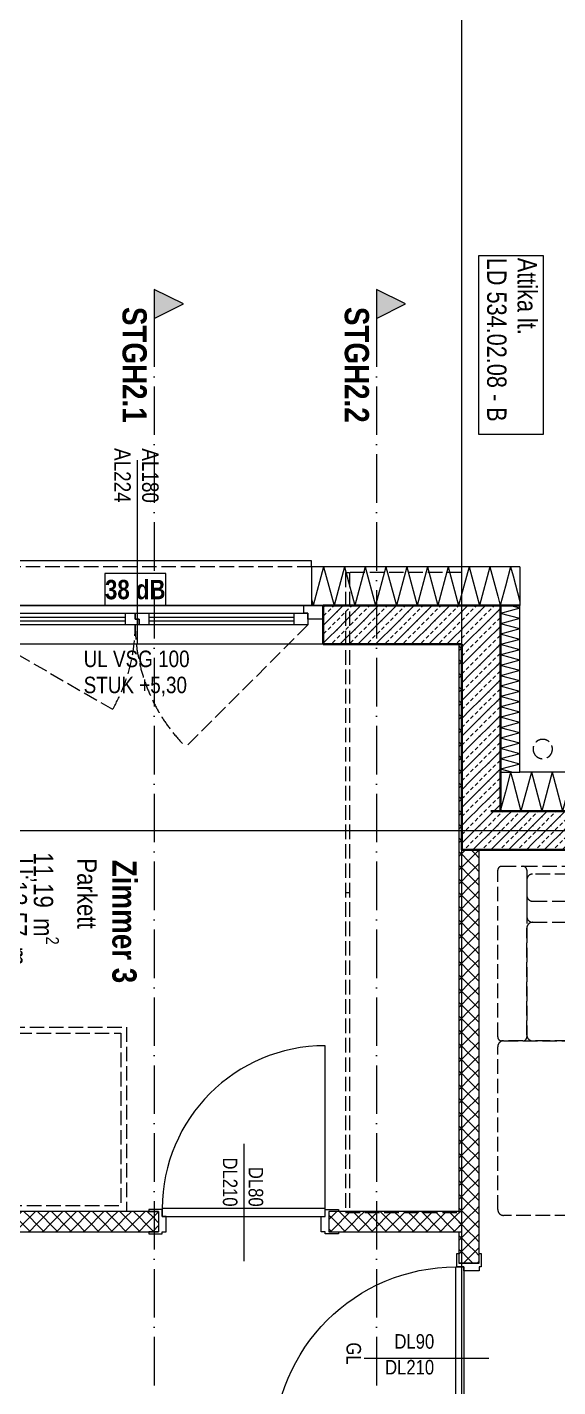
# Model space of a CAD drawing. Header units: metres. Extents: x -16782 to 57285, y -22997 to 18599.
# Drawn here: x 19291 to 22029, y 7470 to 14481 of the extents above; entities that cross this region are included whole.
import ezdxf
from ezdxf.enums import TextEntityAlignment as Align

# ---------------------------------------------------------------- set-up
doc = ezdxf.new("R2010")
doc.units = ezdxf.units.M
doc.header["$MEASUREMENT"] = 0
doc.linetypes.add('Schnittlinie', pattern=[0.35, 0.25, -0.05, 0, -0.05])
doc.linetypes.add('Strichlinie eng', pattern=[0.1, 0.075, -0.025])
for name, color, linetype in [('110 Wand Aussen', 7, 'Continuous'), ('11__100 Achsraster', 7, 'Continuous'), ('130 Wand Innen', 7, 'Continuous'), ('220 Bodenaufbau', 7, 'Continuous'), ('510 Moeblierung', 7, 'Continuous'), ('710 Kanal RW', 7, 'Continuous'), ('810 Raumstempel', 7, 'Continuous'), ('851 Marker Schnitt PP', 7, 'Continuous'), ('936 Beschriftung PP Schallschutz', 7, 'Continuous'), ('937 Beschriftung Detail', 7, 'Continuous'), ('Neubau_130 Wand Innen', 7, 'Continuous')]:
    doc.layers.add(name, color=color, linetype=linetype)
doc.styles.add('ERSTELLTER_STIL_1', font='ARIALN.TTF')
doc.styles.add('ERSTELLTER_STIL_3', font='ARIALNB.TTF')
doc.styles.add('ERSTELLTER_STIL_4', font='arialbd.ttf')
doc.styles.add('ERSTELLTER_STIL_9', font='arial.ttf', dxfattribs={"width": 0.8})
doc.linetypes.add('Grenze Bezirk', pattern='A,0,[2,22HAUS116_408 STG1 _ 1.Stock_IndexB_2026-08-161.Shx,S=0.001587,R=0,X=0,Y=0],-0.25,0', length=0.25)
pattern_1 = [(45, (0, 0), (-0.04596194, 0.04596194), [0.0195, -0.013]), (45, (-0.02298, 0.02298), (-0.04596194, 0.04596194), [0.065, 0])]
pattern_2 = [(225, (0, 0), (-0.03535534, 0.03535534), [0.05, 0]), (315, (0, 0), (0.03535534, 0.03535534), [0.05, 0])]
pattern_3 = [(315, (0, 0), (0.03535534, 0.035355335), [0.05, 0]), (45, (0, 0), (-0.035355335, 0.03535534), [0.05, 0])]

# ---------------------------------------------------------------- blocks, each defined once
blk = doc.blocks.new('Garderobe 01 27[3]_1', base_point=(16.9402, 23.4417))
at = {"layer": '510 Moeblierung', "color": 253, "linetype": 'Strichlinie eng', "lineweight": 9, "true_color": 0x9f9f9f}
for p, q in [((16.9402, 23.4417), (16.9602, 23.4417)), ((16.9602, 23.4417), (16.9602, 20.1417)), ((16.9402, 21.7917), (16.9602, 21.7917))]:
    blk.add_line(p, q, dxfattribs=at)
at = {"layer": '510 Moeblierung', "color": 253, "linetype": 'Strichlinie eng', "lineweight": 9, "true_color": 0x9f9f9f, "flags": 128}
blk.add_lwpolyline([(16.9402, 23.4417), (16.9402, 20.1417), (17.54, 20.1417), (17.54, 23.4417)], close=True, dxfattribs=at)
blk = doc.blocks.new('Doppelbett 06 27[35]_1', base_point=(13.7106, 20.6217))
at = {"layer": '510 Moeblierung', "color": 253, "linetype": 'Strichlinie eng', "lineweight": 9, "true_color": 0x9f9f9f}
for p, q in [((13.7106, 21.0967), (13.7106, 21.5967)), ((13.7106, 21.5967), (14.0106, 21.5967)), ((14.0106, 21.5967), (14.0106, 21.0967)), ((14.0106, 21.0967), (13.7106, 21.0967)), ((13.7106, 20.1467), (13.7106, 21.0967)), ((13.7106, 21.0967), (15.8106, 21.0967)), ((15.8106, 21.0967), (15.8106, 20.1467)), ((14.1506, 20.3567), (14.3306, 20.3567)), ((14.3306, 20.1767), (14.3306, 20.3567)), ((15.8106, 20.1467), (13.7106, 20.1467))]:
    blk.add_line(p, q, dxfattribs=at)
at = {"layer": '510 Moeblierung', "color": 253, "linetype": 'Strichlinie eng', "lineweight": 9, "true_color": 0x9f9f9f, "flags": 128}
for points in [[(14.1506, 20.3567), (14.1906, 20.3167), (14.1906, 20.2067), (13.7706, 20.2067), (13.7706, 21.0367), (14.1506, 21.0367)], [(15.7806, 21.0667), (15.7806, 20.1767), (14.3306, 20.1767), (14.1506, 20.3567), (14.1506, 21.0667)]]:
    blk.add_lwpolyline(points, close=True, dxfattribs=at)
blk = doc.blocks.new('Wohnlandschaft 01 27[71]_1', base_point=(17.7257, 21.0268))
at = {"layer": '510 Moeblierung', "color": 253, "linetype": 'Strichlinie eng', "lineweight": 9, "true_color": 0x9f9f9f}
for p, q in [((17.7257, 21.0468), (17.7257, 21.9068)), ((17.7457, 21.9268), (17.8557, 21.9268)), ((17.8557, 21.9268), (18.6257, 21.9269)), ((17.8757, 21.9068), (17.8757, 21.0468)), ((18.5957, 21.8869), (17.9057, 21.8868)), ((18.6257, 21.9269), (18.6257, 21.8569)), ((17.8757, 21.8568), (17.8757, 21.6682)), ((18.6257, 21.6682), (18.6257, 21.8569)), ((17.9057, 21.7468), (18.5957, 21.7469)), ((18.6257, 21.6682), (18.6257, 21.6082)), ((17.8757, 21.0568), (17.8757, 21.6082)), ((17.9057, 21.6382), (18.5957, 21.6382)), ((17.9057, 21.6382), (18.5957, 21.6382)), ((18.6257, 21.6082), (18.6257, 21.0569)), ((17.8557, 21.0268), (17.7457, 21.0268)), ((18.5957, 21.0269), (17.9057, 21.0268))]:
    blk.add_line(p, q, dxfattribs=at)
for centre, radius, start, end in [((17.7457, 21.9068), 0.02, 90.00103, 180.00103), ((17.8557, 21.9068), 0.02, 0.00103, 90.00103), ((17.9057, 21.8568), 0.03, 90.00103, 180.00103), ((18.5957, 21.8569), 0.03, 0.00103, 90.00103), ((17.9057, 21.7768), 0.03, 180.00103, 270.00103), ((18.5957, 21.7769), 0.03, 270.00103, 0.00103), ((17.9057, 21.6682), 0.03, 180.00103, 270.00103), ((18.5957, 21.6682), 0.03, 270.00103, 0.00103), ((17.9057, 21.6082), 0.03, 90.00103, 180.00103), ((18.5957, 21.6082), 0.03, 0.00103, 90.00103), ((17.7457, 21.0468), 0.02, 180.00103, 270.00103), ((17.8557, 21.0468), 0.02, 270.00103, 0.00103), ((17.9057, 21.0568), 0.03, 180.00103, 270.00103), ((18.5957, 21.0569), 0.03, 270.00103, 0.00103)]:
    blk.add_arc(centre, radius, start, end, dxfattribs=at)
blk = doc.blocks.new('Wohnlandschaft 01 27[74]_1', base_point=(17.7257, 20.1268))
at = {"layer": '510 Moeblierung', "color": 253, "linetype": 'Strichlinie eng', "lineweight": 9, "true_color": 0x9f9f9f}
for p, q in [((17.7257, 20.1568), (17.7257, 20.9968)), ((17.7557, 21.0268), (18.5957, 21.0269)), ((18.6257, 20.9969), (18.6257, 20.1569)), ((18.5957, 20.1269), (17.7557, 20.1268))]:
    blk.add_line(p, q, dxfattribs=at)
for centre, start, end in [((17.7557, 20.9968), 90.00103, 180.00103), ((18.5957, 20.9969), 0.00103, 90.00103), ((17.7557, 20.1568), 180.00103, 270.00103), ((18.5957, 20.1569), 270.00103, 0.00103)]:
    blk.add_arc(centre, 0.03, start, end, dxfattribs=at)
blk = doc.blocks.new('Zimmer 3_022_48_1', base_point=(15.5652, 21.8026))
at = {"layer": '810 Raumstempel', "color": 7, "lineweight": 13, "char_height": 0.1, "attachment_point": 1, "rotation": 270, "style": 'ERSTELLTER_STIL_1'}
for s, insert in [('\\A1;{\\pql;\\pt0,0.05;\\fArial Narrow|b0|i0|c0|p0;\\W1.000000;11,19\\fArial Narrow|b0|i0|c0|p0;\\W1.000000;\\A1{\\H.66x;\\S^  ;}\\fArial Narrow|b0|i0|c0|p0;\\W1.000000; m\\fArial Narrow|b0|i0|c0|p0;\\W1.000000;\\A1{\\H.66x;\\S2^  ;}}', (15.4607, 21.9995)), ('\\A1;{\\pql;\\pt0,0.05;\\fArial Narrow|b0|i0|c0|p0;\\W1.000000;13,57\\fArial Narrow|b0|i0|c0|p0;\\W1.000000;\\A1{\\H.66x;\\S^  ;}\\fArial Narrow|b0|i0|c0|p0;\\W1.000000; m\\fArial Narrow|b0|i0|c0|p0;\\W1.000000;\\A1{\\H.66x;\\S^  ;}}', (15.296, 21.8516))]:
    blk.add_mtext(s, dxfattribs=dict(at, insert=insert))
at = {"layer": '810 Raumstempel', "color": 7, "lineweight": 13}
for tag, height, style, p in [('perimeterCode', 0.1, 'ERSTELLTER_STIL_1', (15.3268, 21.9682)), ('DUMMY_892', 0.1, 'ERSTELLTER_STIL_1', (15.4915, 21.9995)), ('stFloorCovering', 0.1, 'ERSTELLTER_STIL_1', (15.6562, 21.9682)), ('DUMMY_891', 0.1, 'ERSTELLTER_STIL_1', (15.6562, 21.9995)), ('ROOM_NAME', 0.125, 'ERSTELLTER_STIL_3', (15.8621, 21.9608)), ('DUMMY_890', 0.125, 'ERSTELLTER_STIL_3', (15.8621, 21.3561))]:
    blk.add_attdef(tag, text='', height=height, rotation=270, dxfattribs=dict(at, style=style)).set_placement(p, align=Align.TOP_LEFT)
blk = doc.blocks.new('Decke_10_1', base_point=(17.74, 23.2717))
at = {"layer": '220 Bodenaufbau', "color": 7, "linetype": 'Continuous', "lineweight": 13, "flags": 128}
blk.add_lwpolyline([(17.74, 23.2717), (8.89, 23.2717), (8.89, 15.851), (21.48, 15.851), (21.48, 15.8511), (23.62, 15.8511), (23.62, 15.851), (26.44, 15.851), (26.44, 22.2117), (17.74, 22.2117)], close=True, dxfattribs=at)
blk = doc.blocks.new('Wand_110_1', base_point=(17.525, 22.0117))
at = {"layer": '130 Wand Innen', "linetype": 'Continuous', "lineweight": 13, "true_color": 0xa7a7a7}
h = blk.add_hatch(dxfattribs=at)
h.set_pattern_fill('GIPSKARTONWAND_0001', color=253, style=0, pattern_type=2)
h.set_pattern_definition([(315, (0, 0), (0.03535534, 0.03535534), [0.05, 0]), (45, (0, 0), (-0.03535534, 0.03535534), [0.05, 0])])
h.paths.add_polyline_path([(17.54, 22.0117), (17.54, 23.0717), (17.525, 23.0717), (17.525, 22.0117)])
at = {"layer": '130 Wand Innen', "color": 7, "linetype": 'Continuous', "lineweight": 13, "flags": 128}
for points in [[(17.525, 23.0717), (17.54, 23.0717)], [(17.525, 23.0717), (17.525, 22.0117)], [(17.54, 22.0117), (17.54, 23.0717)]]:
    blk.add_lwpolyline(points, dxfattribs=at)
blk = doc.blocks.new('Standard-Rastermarker_2')
at = {"layer": '11__100 Achsraster', "color": 8, "linetype": 'Grenze Bezirk', "lineweight": 5}
blk.add_line((1, 0), (28.1313, 0), dxfattribs=at)
at = {"layer": '11__100 Achsraster', "color": 8, "lineweight": 5, "style": 'ERSTELLTER_STIL_4'}
blk.add_attdef('AC_MarkerText_1', text='', height=0.2, rotation=270, dxfattribs=at).set_placement((29.527, -0.0457), align=Align.TOP_CENTER)
blk = doc.blocks.new('Fallrohr Komplex 27_4')
at = {"layer": '710 Kanal RW', "color": 7, "linetype": 'Strichlinie eng', "lineweight": 13, "flags": 128}
blk.add_lwpolyline([(0.05, 0, 1), (-0.05, 0, 1)], format="xyb", close=True, dxfattribs=at)
blk = doc.blocks.new('*X1069')
at = {"layer": '110 Wand Aussen', "color": 7, "linetype": 'Continuous', "lineweight": 5}
for p, q in [((17.84, 23.2579), (17.74, 23.2311)), ((17.84, 23.2043), (17.74, 23.2311)), ((17.84, 23.2579), (17.7887, 23.2717)), ((17.84, 23.2043), (17.74, 23.1776)), ((17.84, 23.1508), (17.74, 23.1776)), ((17.84, 23.1508), (17.74, 23.124)), ((17.84, 23.0972), (17.74, 23.124)), ((17.84, 23.0972), (17.74, 23.0704)), ((17.84, 23.0436), (17.74, 23.0704)), ((17.84, 23.0436), (17.74, 23.0168)), ((17.84, 22.99), (17.74, 23.0168)), ((17.84, 22.99), (17.74, 22.9632)), ((17.84, 22.9364), (17.74, 22.9632)), ((17.84, 22.9364), (17.74, 22.9096)), ((17.84, 22.8828), (17.74, 22.9096)), ((17.84, 22.8828), (17.74, 22.856)), ((17.84, 22.8292), (17.74, 22.856)), ((17.84, 22.8292), (17.74, 22.8024)), ((17.84, 22.7756), (17.74, 22.8024)), ((17.84, 22.7756), (17.74, 22.7488)), ((17.84, 22.722), (17.74, 22.7488)), ((17.84, 22.722), (17.74, 22.6952)), ((17.84, 22.6684), (17.74, 22.6952)), ((17.84, 22.6684), (17.74, 22.6417)), ((17.84, 22.6149), (17.74, 22.6417)), ((17.84, 22.6149), (17.74, 22.5881)), ((17.84, 22.5613), (17.74, 22.5881)), ((17.84, 22.5613), (17.74, 22.5345)), ((17.84, 22.5077), (17.74, 22.5345)), ((17.84, 22.5077), (17.74, 22.4809)), ((17.84, 22.4541), (17.74, 22.4809)), ((17.84, 22.4541), (17.74, 22.4273)), ((17.7983, 22.4117), (17.74, 22.4273))]:
    blk.add_line(p, q, dxfattribs=at)
blk = doc.blocks.new('Wand_200_1', base_point=(17.54, 22.1117))
at = {"layer": '110 Wand Aussen', "linetype": 'Continuous', "lineweight": 0, "true_color": 0x000000}
h = blk.add_hatch(dxfattribs=at)
h.set_pattern_fill('BETON__BEWEHRT_SN46_0001', color=18, style=0, pattern_type=2)
h.set_pattern_definition(pattern_1)
h.paths.add_polyline_path([(17.54, 23.0717), (17.69, 23.2717), (17.54, 23.2717)])
h = blk.add_hatch(dxfattribs=at)
h.set_pattern_fill('BETON__BEWEHRT_SN46_0001', color=18, style=0, pattern_type=2)
h.set_pattern_definition(pattern_1)
h.paths.add_polyline_path([(17.54, 23.0717), (17.74, 23.0717), (17.74, 23.2717), (17.69, 23.2717)])
h = blk.add_hatch(dxfattribs=at)
h.set_pattern_fill('BETON__BEWEHRT_SN46_0001', color=18, style=0, pattern_type=2)
h.set_pattern_definition(pattern_1)
h.paths.add_polyline_path([(17.54, 23.0717), (17.54, 22.2117), (17.69, 22.2117), (17.74, 22.2784), (17.74, 23.0717)])
h = blk.add_hatch(dxfattribs=at)
h.set_pattern_fill('BETON__BEWEHRT_SN46_0001', color=18, style=0, pattern_type=2)
h.set_pattern_definition(pattern_1)
h.paths.add_polyline_path([(17.74, 22.2784), (17.69, 22.2117), (17.74, 22.2117)])
h = blk.add_hatch(dxfattribs=at)
h.set_pattern_fill('BETON__BEWEHRT_SN46_0001', color=18, style=0, pattern_type=2)
h.set_pattern_definition(pattern_1)
h.paths.add_polyline_path([(17.54, 22.0117), (17.69, 22.2117), (17.54, 22.2117)])
at = {"layer": '110 Wand Aussen', "color": 7, "linetype": 'Continuous', "lineweight": 30}
for p, q in [((17.69, 23.2717), (17.54, 23.2717)), ((17.69, 23.2717), (17.74, 23.2717)), ((17.74, 23.2717), (17.84, 23.2717)), ((17.74, 23.0717), (17.74, 23.2717)), ((17.74, 22.4117), (17.74, 23.0717)), ((17.74, 22.4117), (17.74, 22.2784)), ((17.74, 22.2117), (17.74, 22.2784))]:
    blk.add_line(p, q, dxfattribs=at)
at = {"layer": '110 Wand Aussen', "color": 7, "linetype": 'Continuous', "lineweight": 13}
blk.add_line((17.74, 22.4117), (17.84, 22.4117), dxfattribs=at)
at = {"layer": '110 Wand Aussen', "color": 7, "linetype": 'Continuous', "lineweight": 13, "flags": 128}
blk.add_lwpolyline([(17.84, 22.4117), (17.84, 23.2717)], dxfattribs=at)
at = {"layer": '110 Wand Aussen', "color": 7, "linetype": 'Continuous', "lineweight": 30, "flags": 128}
for points in [[(17.54, 23.0717), (17.54, 22.0117)], [(17.54, 22.0117), (17.74, 22.0117)]]:
    blk.add_lwpolyline(points, dxfattribs=at)
at = {"layer": '110 Wand Aussen', "color": 7, "lineweight": 30}
blk.add_blockref('*X1069', (0, 0), dxfattribs=at)
blk = doc.blocks.new('Zargentür 1-Fl 27_32')
at = {"layer": 'Neubau_130 Wand Innen', "color": 7, "linetype": 'Continuous', "lineweight": 13}
for p, q in [((0.42, 0.015), (0.42, 0.855)), ((-0.42, 0.01), (-0.49, 0.01)), ((-0.49, 0.01), (-0.49, 0)), ((-0.49, 0), (-0.44, 0)), ((-0.44, 0), (-0.44, -0.105)), ((-0.44, 0), (-0.44, -0.105)), ((-0.44, 0), (-0.44, -0.105)), ((-0.42, 0.015), (-0.42, -0.025)), ((0.42, 0.015), (-0.42, 0.015)), ((-0.42, -0.025), (-0.42, 0.01)), ((0.42, -0.025), (0.42, 0.015)), ((0.42, -0.025), (0.42, 0.01)), ((0.42, 0.01), (0.49, 0.01)), ((0.49, 0), (0.44, 0)), ((0.44, 0), (0.44, -0.105)), ((0.44, 0), (0.44, -0.105)), ((0.44, 0), (0.44, -0.105)), ((0.49, 0.01), (0.49, 0)), ((-0.4, -0.025), (-0.42, -0.025)), ((-0.42, -0.025), (0.42, -0.025)), ((-0.4, -0.105), (-0.4, -0.025)), ((0.4, -0.105), (0.4, -0.025)), ((0.4, -0.025), (0.42, -0.025)), ((-0.44, -0.105), (-0.49, -0.105)), ((-0.49, -0.105), (-0.49, -0.115)), ((-0.49, -0.115), (-0.42, -0.115)), ((-0.42, -0.115), (-0.42, -0.105)), ((-0.42, -0.105), (-0.4, -0.105)), ((0.42, -0.105), (0.4, -0.105)), ((0.42, -0.115), (0.42, -0.105)), ((0.49, -0.115), (0.42, -0.115)), ((0.44, -0.105), (0.49, -0.105)), ((0.49, -0.105), (0.49, -0.115))]:
    blk.add_line(p, q, dxfattribs=at)
blk.add_arc((0.42, 0.015), 0.84, 90, 180, dxfattribs=at)
blk = doc.blocks.new('T Marker 21_20')
at = {"layer": 'Neubau_130 Wand Innen', "color": 7, "linetype": 'Continuous', "lineweight": 13}
blk.add_line((0, -0.455), (0, 0.15), dxfattribs=at)
at = {"layer": 'Neubau_130 Wand Innen', "color": 7, "lineweight": 13, "style": 'ERSTELLTER_STIL_1'}
for tag, p in [('gs_width_select_pref_50_0', (-0.0029, -0.2896)), ('gs_width_select_pref_50_1', (0.13, -0.3378))]:
    blk.add_attdef(tag, text='', height=0.075, rotation=90, dxfattribs=at).set_placement(p, align=Align.BOTTOM_LEFT)
blk = doc.blocks.new('Wand_204_1', base_point=(17.54, 20.1467))
at = {"layer": 'Neubau_130 Wand Innen', "linetype": 'Continuous', "lineweight": 13, "true_color": 0xa7a7a7}
h = blk.add_hatch(dxfattribs=at)
h.set_pattern_fill('GIPSKARTONWAND_0001', color=253, style=0, pattern_type=2)
h.set_pattern_definition(pattern_2)
h.paths.add_polyline_path([(13.6656, 20.1467), (13.6656, 20.0417), (15.9746, 20.0417), (15.9746, 20.1467)])
h = blk.add_hatch(dxfattribs=at)
h.set_pattern_fill('GIPSKARTONWAND_0001', color=253, style=0, pattern_type=2)
h.set_pattern_definition(pattern_2)
h.paths.add_polyline_path([(16.8546, 20.1467), (16.8546, 20.0417), (17.54, 20.0417), (17.54, 20.1467)])
at = {"layer": 'Neubau_130 Wand Innen', "color": 7, "linetype": 'Continuous', "lineweight": 13}
for p, q in [((15.9746, 20.1467), (15.9746, 20.0417)), ((16.8546, 20.1467), (16.8546, 20.0417))]:
    blk.add_line(p, q, dxfattribs=at)
at = {"layer": 'Neubau_130 Wand Innen', "color": 7, "linetype": 'Continuous', "lineweight": 13, "flags": 128}
for points in [[(15.9746, 20.1467), (13.6656, 20.1467)], [(17.54, 20.1467), (16.8546, 20.1467)], [(17.54, 20.0417), (17.54, 20.1467)], [(12.9019, 20.0417), (15.9746, 20.0417)], [(16.8546, 20.0417), (17.54, 20.0417)]]:
    blk.add_lwpolyline(points, dxfattribs=at)
at = {"layer": 'Neubau_130 Wand Innen', "color": 7, "linetype": 'Continuous', "lineweight": 13}
blk.add_blockref('Zargentür 1-Fl 27_32', (16.4146, 20.1467), dxfattribs=at)
at = {"layer": 'Neubau_130 Wand Innen', "color": 7, "lineweight": 13}
ref = blk.add_blockref('T Marker 21_20', (16.4146, 20.0417), dxfattribs=dict(at, rotation=180))
ref.add_attrib('gs_width_select_pref_50', 'DL80', dxfattribs={"color": 7, "lineweight": 13, "height": 0.075, "rotation": 270, "style": 'ERSTELLTER_STIL_1'}).set_placement((16.4175, 20.3772), align=Align.BOTTOM_LEFT)
ref.add_attrib('gs_width_select_pref_50_1', 'DL210', dxfattribs={"color": 7, "lineweight": 13, "height": 0.075, "rotation": 270, "style": 'ERSTELLTER_STIL_1'}).set_placement((16.2846, 20.4255), align=Align.BOTTOM_LEFT)
blk = doc.blocks.new('Zargentür 1-Fl 27_37')
at = {"layer": '130 Wand Innen', "color": 7, "linetype": 'Continuous', "lineweight": 13}
for p, q in [((0.47, 0.015), (0.47, 0.955)), ((-0.47, 0.01), (-0.54, 0.01)), ((-0.54, 0.01), (-0.54, 0)), ((-0.54, 0), (-0.49, 0)), ((-0.49, 0), (-0.49, -0.105)), ((-0.49, -0.105), (-0.49, 0)), ((-0.49, -0.105), (-0.49, 0)), ((-0.47, 0.015), (-0.47, -0.025)), ((0.47, 0.015), (-0.47, 0.015)), ((-0.47, -0.025), (-0.47, 0.01)), ((0.47, -0.025), (0.47, 0.015)), ((0.47, -0.025), (0.47, 0.01)), ((0.47, 0.01), (0.54, 0.01)), ((0.54, 0), (0.49, 0)), ((0.49, 0), (0.49, -0.105)), ((0.49, -0.105), (0.49, 0)), ((0.49, -0.105), (0.49, 0)), ((0.54, 0.01), (0.54, 0)), ((-0.45, -0.025), (-0.47, -0.025)), ((-0.47, -0.025), (0.47, -0.025)), ((-0.45, -0.105), (-0.45, -0.025)), ((0.45, -0.105), (0.45, -0.025)), ((0.45, -0.025), (0.47, -0.025)), ((-0.49, -0.105), (-0.54, -0.105)), ((-0.54, -0.105), (-0.54, -0.115)), ((-0.54, -0.115), (-0.47, -0.115)), ((-0.47, -0.115), (-0.47, -0.105)), ((-0.47, -0.105), (-0.45, -0.105)), ((0.47, -0.105), (0.45, -0.105)), ((0.47, -0.115), (0.47, -0.105)), ((0.54, -0.115), (0.47, -0.115)), ((0.49, -0.105), (0.54, -0.105)), ((0.54, -0.105), (0.54, -0.115))]:
    blk.add_line(p, q, dxfattribs=at)
blk.add_arc((0.47, 0.015), 0.94, 90, 180, dxfattribs=at)
blk = doc.blocks.new('T Marker AUT 27_7')
at = {"layer": '130 Wand Innen', "color": 7, "linetype": 'Continuous', "lineweight": 13}
blk.add_line((0, -0.5932), (0, 0.05), dxfattribs=at)
at = {"layer": '130 Wand Innen', "color": 7, "lineweight": 13, "style": 'ERSTELLTER_STIL_1'}
for tag, height, rotation, p in [('widthPrefix1st20_0', 0.075, 90, (-0.0029, -0.4146)), ('widthPrefix1st20_1', 0.075, 90, (0.13, -0.4628)), ('DUMMY_268', 0.05, 90, (-0.0529, -0.23)), ('DUMMY_269', 0.05, 90, (0.08, -0.23)), ('AC_WIDO_ID', 0.075, 0.00001, (-0.0579, -0.6845))]:
    blk.add_attdef(tag, text='', height=height, rotation=rotation, dxfattribs=at).set_placement(p, align=Align.BOTTOM_LEFT)
blk = doc.blocks.new('Wand_238_1', base_point=(17.525, 22.0117))
at = {"layer": '130 Wand Innen', "linetype": 'Continuous', "lineweight": 13, "true_color": 0xa7a7a7}
h = blk.add_hatch(dxfattribs=at)
h.set_pattern_fill('GIPSKARTONWAND_0001', color=253, style=0, pattern_type=2)
h.set_pattern_definition(pattern_3)
h.paths.add_polyline_path([(17.525, 19.8811), (17.63, 19.8811), (17.63, 22.0117), (17.525, 22.0117)])
h = blk.add_hatch(dxfattribs=at)
h.set_pattern_fill('GIPSKARTONWAND_0001', color=253, style=0, pattern_type=2)
h.set_pattern_definition(pattern_3)
h.paths.add_polyline_path([(17.525, 18.326), (17.63, 18.326), (17.63, 18.9011), (17.525, 18.9011)])
at = {"layer": '130 Wand Innen', "color": 7, "linetype": 'Continuous', "lineweight": 13}
for p, q in [((17.63, 19.8811), (17.525, 19.8811)), ((17.63, 18.9011), (17.525, 18.9011))]:
    blk.add_line(p, q, dxfattribs=at)
at = {"layer": '130 Wand Innen', "color": 7, "linetype": 'Continuous', "lineweight": 13, "flags": 128}
for points in [[(17.525, 22.0117), (17.525, 20.1467)], [(17.63, 22.0117), (17.54, 22.0117)], [(17.63, 19.8811), (17.63, 22.0117)], [(17.525, 20.0417), (17.525, 19.8811)], [(17.525, 18.9011), (17.525, 18.8411)], [(17.63, 18.326), (17.63, 18.9011)], [(17.525, 18.7361), (17.525, 18.326)]]:
    blk.add_lwpolyline(points, dxfattribs=at)
at = {"layer": '130 Wand Innen', "color": 7, "linetype": 'Continuous', "lineweight": 13, "xscale": -0.9999999999999998, "rotation": 89.99999362656993}
blk.add_blockref('Zargentür 1-Fl 27_37', (17.525, 19.3911), dxfattribs=at)
at = {"layer": '130 Wand Innen', "color": 7, "lineweight": 13}
ref = blk.add_blockref('T Marker AUT 27_7', (17.63, 19.3911), dxfattribs=dict(at, rotation=269.9999936265699))
ref.add_attrib('widthPrefix1st20', 'DL90', dxfattribs={"color": 7, "lineweight": 13, "height": 0.075, "rotation": 359.99999, "style": 'ERSTELLTER_STIL_1'}).set_placement((17.1925, 19.417), align=Align.BOTTOM_LEFT)
ref.add_attrib('widthPrefix1st20_1', 'DL210', dxfattribs={"color": 7, "lineweight": 13, "height": 0.075, "rotation": 359.99999, "style": 'ERSTELLTER_STIL_1'}).set_placement((17.1442, 19.2841), align=Align.BOTTOM_LEFT)
ref.add_attrib('AC_WIDO_ID', 'GL', dxfattribs={"color": 7, "lineweight": 13, "height": 0.075, "rotation": 270, "style": 'ERSTELLTER_STIL_1'}).set_placement((16.9225, 19.472), align=Align.BOTTOM_LEFT)
blk = doc.blocks.new('*X1189')
at = {"layer": '110 Wand Aussen', "color": 7, "linetype": 'Continuous', "lineweight": 5}
for p, q in [((17.8045, 23.4244), (17.84, 23.2918)), ((17.765, 23.3717), (17.74, 23.2783))]:
    blk.add_line(p, q, dxfattribs=at)
blk = doc.blocks.new('*X1190')
at = {"layer": '110 Wand Aussen', "color": 7, "linetype": 'Continuous', "lineweight": 5}
for p in [(17.7255, 23.3191), (17.74, 23.2783)]:
    blk.add_line(p, (17.7382, 23.2717), dxfattribs=at)
blk = doc.blocks.new('*X1192')
at = {"layer": '110 Wand Aussen', "color": 7, "linetype": 'Continuous', "lineweight": 5}
for p, q in [((16.8272, 23.4717), (16.7736, 23.2717)), ((16.8272, 23.4717), (16.8808, 23.2717)), ((16.9344, 23.4717), (16.8808, 23.2717)), ((16.9344, 23.4717), (16.988, 23.2717)), ((17.0416, 23.4717), (16.988, 23.2717)), ((17.0416, 23.4717), (17.0952, 23.2717)), ((17.1487, 23.4717), (17.0952, 23.2717)), ((17.1487, 23.4717), (17.2023, 23.2717)), ((17.2559, 23.4717), (17.2023, 23.2717)), ((17.2559, 23.4717), (17.3095, 23.2717)), ((17.3631, 23.4717), (17.3095, 23.2717)), ((17.3631, 23.4717), (17.4167, 23.2717)), ((17.4703, 23.4717), (17.4167, 23.2717)), ((17.4703, 23.4717), (17.5239, 23.2717)), ((17.5775, 23.4717), (17.5239, 23.2717)), ((17.5775, 23.4717), (17.6311, 23.2717)), ((17.6846, 23.4717), (17.6311, 23.2717)), ((17.6846, 23.4717), (17.7255, 23.3191)), ((17.7918, 23.4717), (17.765, 23.3717)), ((17.7918, 23.4717), (17.8045, 23.4244)), ((16.765, 23.3038), (16.7736, 23.2717))]:
    blk.add_line(p, q, dxfattribs=at)
blk = doc.blocks.new('Kombi-Fenster 2-Fl 27_22')
at = {"layer": '110 Wand Aussen', "color": 7, "linetype": 'Strichlinie eng', "lineweight": 13}
for p, q in [((-0.88, 0.03), (-0.2507, 0.6593)), ((0.88, 0.03), (0.1266, 0.465)), ((-0.9, -0.27), (0.9, -0.27))]:
    blk.add_line(p, q, dxfattribs=at)
at = {"layer": '110 Wand Aussen', "color": 7, "linetype": 'Continuous', "lineweight": 13}
for p, q in [((-0.96, 0.13), (0.96, 0.13)), ((-0.96, 0), (-0.88, 0)), ((-0.88, -0.03), (-0.88, 0.03)), ((-0.88, 0.03), (-0.81, 0.03)), ((-0.88, 0), (-0.88, -0.03)), ((-0.81, 0.03), (-0.06, 0.03)), ((-0.81, 0.03), (-0.81, -0.03)), ((-0.81, 0.01), (-0.06, 0.01)), ((-0.06, -0.03), (-0.06, 0.03)), ((-0.06, 0.03), (-0.01, 0.03)), ((-0.01, 0.03), (-0.01, 0)), ((-0.01, 0), (-0.01, 0.03)), ((-0.01, 0.03), (0.06, 0.03)), ((-0.01, 0), (0.01, 0)), ((0.01, 0), (-0.01, 0)), ((0.01, 0), (0.01, -0.03)), ((0.01, -0.03), (0.01, 0)), ((0.06, 0.03), (0.81, 0.03)), ((0.06, 0.03), (0.06, -0.03)), ((0.06, 0.01), (0.81, 0.01)), ((0.81, -0.03), (0.81, 0.03)), ((0.81, 0.03), (0.88, 0.03)), ((0.88, 0.03), (0.88, -0.03)), ((0.88, -0.03), (0.88, 0)), ((0.88, 0), (0.96, 0)), ((-0.86, -0.07), (-0.96, -0.07)), ((-0.9, -0.07), (-0.96, -0.07)), ((-0.9, -0.07), (-0.96, -0.07)), ((-0.9, -0.27), (-0.9, -0.07)), ((-0.88, -0.03), (-0.86, -0.03)), ((-0.81, -0.03), (-0.88, -0.03)), ((-0.86, -0.03), (-0.86, -0.07)), ((0.86, -0.07), (-0.86, -0.07)), ((-0.06, -0.01), (-0.81, -0.01)), ((-0.06, -0.03), (-0.81, -0.03)), ((0.01, -0.03), (-0.06, -0.03)), ((0.06, -0.03), (0.01, -0.03)), ((0.81, -0.01), (0.06, -0.01)), ((0.81, -0.03), (0.06, -0.03)), ((0.88, -0.03), (0.81, -0.03)), ((0.86, -0.07), (0.86, -0.03)), ((0.86, -0.03), (0.88, -0.03)), ((0.96, -0.07), (0.86, -0.07)), ((0.9, -0.07), (0.96, -0.07)), ((0.9, -0.07), (0.96, -0.07)), ((0.9, -0.27), (0.9, -0.07)), ((-0.9, -0.27), (-0.9, -0.3)), ((0.9, -0.3), (0.9, -0.27)), ((-0.9, -0.3), (0.9, -0.3))]:
    blk.add_line(p, q, dxfattribs=at)
at = {"layer": '110 Wand Aussen', "color": 7, "linetype": 'Continuous', "lineweight": 30}
for p, q in [((-0.96, 0), (-0.96, 0.13)), ((0.96, 0), (0.96, 0.13)), ((-0.96, -0.07), (-0.96, 0)), ((-0.96, -0.07), (-0.96, 0)), ((0.96, -0.07), (0.96, 0)), ((0.96, -0.07), (0.96, 0))]:
    blk.add_line(p, q, dxfattribs=at)
at = {"layer": '110 Wand Aussen', "color": 7, "linetype": 'Strichlinie eng', "lineweight": 13}
for centre, radius, start, end in [((-0.88, 0.03), 0.89, 0, 45), ((0.88, 0.03), 0.87, 150, 180)]:
    blk.add_arc(centre, radius, start, end, dxfattribs=at)
blk = doc.blocks.new('F Marker 21_16')
at = {"layer": '110 Wand Aussen', "color": 7, "linetype": 'Continuous', "lineweight": 13}
blk.add_line((0, -0.95), (0, 0), dxfattribs=at)
at = {"layer": '110 Wand Aussen', "color": 7, "lineweight": 13, "style": 'ERSTELLTER_STIL_1'}
for tag, rotation, p in [('AC_SillPrefix_STUK', 180, (0.2762, 0.2985)), ('gs_width_select_pref_50_0', 90, (0, -0.9585)), ('gs_width_select_pref_50_1', 90, (0.144, -0.957)), ('AC_CustomText_7', 180, (0.2762, 0.195))]:
    blk.add_attdef(tag, text='', height=0.085, rotation=rotation, dxfattribs=at).set_placement(p, align=Align.BOTTOM_LEFT)
blk = doc.blocks.new('Wand_268_1', base_point=(17.54, 23.4717))
at = {"layer": '110 Wand Aussen', "linetype": 'Continuous', "lineweight": 0, "true_color": 0x000000}
h = blk.add_hatch(dxfattribs=at)
h.set_pattern_fill('BETON__BEWEHRT_SN46_0001', color=18, style=0, pattern_type=2)
h.set_pattern_definition(pattern_1)
h.paths.add_polyline_path([(16.825, 23.2017), (16.825, 23.0717), (17.54, 23.0717), (17.54, 23.2717), (16.825, 23.2717)])
at = {"layer": '110 Wand Aussen', "color": 7, "linetype": 'Continuous', "lineweight": 13}
for p, q in [((16.765, 23.4717), (16.765, 23.2717)), ((16.765, 23.2717), (16.825, 23.2717))]:
    blk.add_line(p, q, dxfattribs=at)
at = {"layer": '110 Wand Aussen', "color": 7, "linetype": 'Continuous', "lineweight": 30}
for p, q in [((17.54, 23.2717), (16.825, 23.2717)), ((16.825, 23.2717), (16.825, 23.2017)), ((17.69, 23.2717), (17.54, 23.2717)), ((17.69, 23.2717), (17.74, 23.2717)), ((17.74, 23.2717), (17.84, 23.2717)), ((16.825, 23.2017), (16.825, 23.0717))]:
    blk.add_line(p, q, dxfattribs=at)
at = {"layer": '110 Wand Aussen', "color": 7, "linetype": 'Continuous', "lineweight": 13, "flags": 128}
for points in [[(17.84, 23.4717), (16.765, 23.4717)], [(17.84, 23.4717), (17.84, 23.2717)]]:
    blk.add_lwpolyline(points, dxfattribs=at)
at = {"layer": '110 Wand Aussen', "color": 7, "linetype": 'Continuous', "lineweight": 30, "flags": 128}
blk.add_lwpolyline([(16.825, 23.0717), (17.54, 23.0717)], dxfattribs=at)
at = {"layer": '110 Wand Aussen', "color": 7, "lineweight": 13}
ref = blk.add_blockref('F Marker 21_16', (15.865, 23.0717), dxfattribs=dict(at, rotation=180))
ref.add_attrib('gs_width_select_pref_50', 'AL180', dxfattribs={"color": 7, "lineweight": 13, "height": 0.085, "rotation": 270, "style": 'ERSTELLTER_STIL_1'}).set_placement((15.865, 24.0823), align=Align.BOTTOM_LEFT)
ref.add_attrib('gs_width_select_pref_50_1', 'AL224', dxfattribs={"color": 7, "lineweight": 13, "height": 0.085, "rotation": 270, "style": 'ERSTELLTER_STIL_1'}).set_placement((15.721, 24.0837), align=Align.BOTTOM_LEFT)
ref.add_attrib('AC_CustomText_7', 'UL VSG 100', dxfattribs={"color": 7, "lineweight": 13, "height": 0.085, "rotation": 360, "style": 'ERSTELLTER_STIL_1'}).set_placement((15.5888, 22.9287), align=Align.BOTTOM_LEFT)
ref.add_attrib('AC_SillPrefix_STUK', 'STUK +5,30', dxfattribs={"color": 7, "lineweight": 13, "height": 0.085, "rotation": 360, "style": 'ERSTELLTER_STIL_1'}).set_placement((15.5888, 22.7942), align=Align.BOTTOM_LEFT)
at = {"layer": '110 Wand Aussen', "color": 7, "linetype": 'Continuous', "lineweight": 13, "rotation": 180}
blk.add_blockref('Kombi-Fenster 2-Fl 27_22', (15.865, 23.2017), dxfattribs=at)
at = {"layer": '110 Wand Aussen', "color": 7, "lineweight": 30}
for name in ['*X1192', '*X1189', '*X1190']:
    blk.add_blockref(name, (0, 0), dxfattribs=at)
blk = doc.blocks.new('*X1197')
at = {"layer": '110 Wand Aussen', "color": 7, "linetype": 'Continuous', "lineweight": 5}
for q in [(17.765, 22.3117), (17.8045, 22.3643)]:
    blk.add_line((17.7918, 22.4117), q, dxfattribs=at)
blk = doc.blocks.new('*X1198')
at = {"layer": '110 Wand Aussen', "color": 7, "linetype": 'Continuous', "lineweight": 5}
for p, q in [((17.899, 22.4117), (17.8454, 22.2117)), ((17.899, 22.4117), (17.9526, 22.2117)), ((18.0062, 22.4117), (17.9526, 22.2117)), ((18.0062, 22.4117), (18.0598, 22.2117)), ((18.1134, 22.4117), (18.0598, 22.2117)), ((18.1134, 22.4117), (18.167, 22.2117)), ((18.2205, 22.4117), (18.167, 22.2117)), ((18.2205, 22.4117), (18.2741, 22.2117)), ((18.3277, 22.4117), (18.2741, 22.2117)), ((18.3277, 22.4117), (18.3813, 22.2117)), ((18.4349, 22.4117), (18.3813, 22.2117)), ((18.4349, 22.4117), (18.4885, 22.2117)), ((18.5421, 22.4117), (18.4885, 22.2117)), ((18.5421, 22.4117), (18.5957, 22.2117)), ((18.6493, 22.4117), (18.5957, 22.2117)), ((18.6493, 22.4117), (18.7029, 22.2117)), ((18.7564, 22.4117), (18.7029, 22.2117)), ((18.7564, 22.4117), (18.81, 22.2117)), ((18.8636, 22.4117), (18.81, 22.2117)), ((18.8636, 22.4117), (18.9172, 22.2117)), ((18.9708, 22.4117), (18.9172, 22.2117)), ((18.9708, 22.4117), (18.9794, 22.3796)), ((17.765, 22.3117), (17.74, 22.2183)), ((17.8045, 22.3643), (17.8454, 22.2117))]:
    blk.add_line(p, q, dxfattribs=at)
blk = doc.blocks.new('Wand_270_1', base_point=(22.4053, 22.1117))
at = {"layer": '110 Wand Aussen', "linetype": 'Continuous', "lineweight": 0, "true_color": 0x000000}
h = blk.add_hatch(dxfattribs=at)
h.set_pattern_fill('BETON__BEWEHRT_SN46_0001', color=18, style=0, pattern_type=2)
h.set_pattern_definition(pattern_1)
h.paths.add_polyline_path([(17.74, 22.2117), (17.69, 22.2117), (17.54, 22.0117), (17.74, 22.0117)])
h = blk.add_hatch(dxfattribs=at)
h.set_pattern_fill('BETON__BEWEHRT_SN46_0001', color=18, style=0, pattern_type=2)
h.set_pattern_definition(pattern_1)
h.paths.add_polyline_path([(17.74, 22.0117), (18.9194, 22.0117), (18.9194, 22.1417), (18.9194, 22.2117), (17.74, 22.2117)])
at = {"layer": '110 Wand Aussen', "color": 7, "linetype": 'Continuous', "lineweight": 13}
blk.add_line((17.74, 22.4117), (17.84, 22.4117), dxfattribs=at)
at = {"layer": '110 Wand Aussen', "color": 7, "linetype": 'Continuous', "lineweight": 30}
for p, q in [((17.74, 22.4117), (17.74, 22.2784)), ((17.74, 22.2117), (17.74, 22.2784)), ((17.74, 22.2117), (17.69, 22.2117)), ((18.9194, 22.2117), (17.74, 22.2117))]:
    blk.add_line(p, q, dxfattribs=at)
at = {"layer": '110 Wand Aussen', "color": 7, "linetype": 'Continuous', "lineweight": 13, "flags": 128}
blk.add_lwpolyline([(18.9794, 22.4117), (17.84, 22.4117)], dxfattribs=at)
at = {"layer": '110 Wand Aussen', "color": 7, "linetype": 'Continuous', "lineweight": 30, "flags": 128}
blk.add_lwpolyline([(17.74, 22.0117), (18.9194, 22.0117)], dxfattribs=at)
at = {"layer": '110 Wand Aussen', "color": 7, "lineweight": 30}
for name in ['*X1198', '*X1197']:
    blk.add_blockref(name, (0, 0), dxfattribs=at)
blk = doc.blocks.new('Standard-Rastermarker_9')
at = {"layer": '11__100 Achsraster', "color": 8, "linetype": 'Grenze Bezirk', "lineweight": 5}
blk.add_line((1, 0), (34.397, 0), dxfattribs=at)
at = {"layer": '11__100 Achsraster', "color": 8, "lineweight": 5, "style": 'ERSTELLTER_STIL_4'}
for tag, p in [('AC_MarkerText_1_0', (-0.25, -0.1914)), ('AC_MarkerText_1_1', (35.647, -0.1914))]:
    blk.add_attdef(tag, text='', height=0.2, rotation=180, dxfattribs=at).set_placement(p, align=Align.TOP_CENTER)
blk = doc.blocks.new('Schnittebene_20_1', base_point=(17.1002, 24.8267))
at = {"layer": '851 Marker Schnitt PP', "linetype": 'Continuous', "lineweight": 0, "true_color": 0x000000}
blk.add_hatch(color=18, dxfattribs=at).paths.add_polyline_path([(17.1002, 24.9017), (17.1002, 24.7517), (17.2502, 24.8267)])
at = {"layer": '851 Marker Schnitt PP', "color": 251, "linetype": 'Schnittlinie', "lineweight": 5, "true_color": 0x5f5f5f}
blk.add_line((17.1002, 24.7517), (17.1002, 17.7066), dxfattribs=at)
at = {"layer": '851 Marker Schnitt PP', "color": 7, "linetype": 'Continuous', "lineweight": 13, "flags": 128}
blk.add_lwpolyline([(17.1002, 24.9017), (17.1002, 24.7517), (17.2502, 24.8267)], close=True, dxfattribs=at)
at = {"layer": '851 Marker Schnitt PP', "color": 7, "lineweight": 13, "insert": (16.9343, 24.2145), "char_height": 0.125, "attachment_point": 9, "rotation": 270, "style": 'ERSTELLTER_STIL_3'}
blk.add_mtext('\\A1;{\\pqr;\\pt0;\\fArial Narrow|b1|i0|c0|p0;\\W1.000000;STGH2.2}', dxfattribs=at)
blk = doc.blocks.new('Schnittebene_21_1', base_point=(15.9534, 24.8267))
at = {"layer": '851 Marker Schnitt PP', "linetype": 'Continuous', "lineweight": 0, "true_color": 0x000000}
blk.add_hatch(color=18, dxfattribs=at).paths.add_polyline_path([(15.9534, 24.9017), (15.9534, 24.7517), (16.1034, 24.8267)])
at = {"layer": '851 Marker Schnitt PP', "color": 251, "linetype": 'Schnittlinie', "lineweight": 5, "true_color": 0x5f5f5f}
blk.add_line((15.9534, 24.7517), (15.9534, 17.3275), dxfattribs=at)
at = {"layer": '851 Marker Schnitt PP', "color": 7, "linetype": 'Continuous', "lineweight": 13, "flags": 128}
blk.add_lwpolyline([(15.9534, 24.9017), (15.9534, 24.7517), (16.1034, 24.8267)], close=True, dxfattribs=at)
at = {"layer": '851 Marker Schnitt PP', "color": 7, "lineweight": 13, "insert": (15.7875, 24.2145), "char_height": 0.125, "attachment_point": 9, "rotation": 270, "style": 'ERSTELLTER_STIL_3'}
blk.add_mtext('\\A1;{\\pqr;\\pt0;\\fArial Narrow|b1|i0|c0|p0;\\W1.000000;STGH2.1}', dxfattribs=at)

msp = doc.modelspace()

# ---------------------------------------------------------------- linework, layer by layer
at = {"layer": '936 Beschriftung PP Schallschutz', "color": 7, "linetype": 'Continuous', "lineweight": 13, "flags": 128}
msp.add_lwpolyline([(19690.995, 11498.597), (20006.229, 11498.597), (20006.229, 11663.303), (19690.995, 11663.303), (19690.995, 11498.597)], close=True, dxfattribs=at)
at = {"layer": '937 Beschriftung Detail', "color": 155, "linetype": 'Continuous', "lineweight": 5, "true_color": 0x416cbe, "flags": 128}
msp.add_lwpolyline([(21620.416, 13301.724), (21620.416, 12382.708), (21954.702, 12382.708), (21954.702, 13301.724), (21620.416, 13301.724)], close=True, dxfattribs=at)

# ---------------------------------------------------------------- block references
at = {"layer": '110 Wand Aussen', "color": 7, "lineweight": 30, "xscale": 1000, "yscale": 1000, "zscale": 1000}
for name, p in [('Wand_268_1', (21533.616, 11698.597)), ('Wand_200_1', (21533.612, 10338.587)), ('Wand_270_1', (26398.919, 10338.587))]:
    msp.add_blockref(name, p, dxfattribs=at)
at = {"layer": '11__100 Achsraster', "color": 7, "linetype": 'Continuous', "lineweight": 18, "xscale": 1000, "yscale": 1000, "zscale": 1000, "rotation": 90}
msp.add_blockref('Standard-Rastermarker_9', (21533.613, -17311.325), dxfattribs=at)
at = {"layer": '11__100 Achsraster', "color": 7, "linetype": 'Continuous', "lineweight": 18, "xscale": 1000, "yscale": 1000, "zscale": 1000}
msp.add_blockref('Standard-Rastermarker_2', (7508.507, 10338.587), dxfattribs=at)
at = {"layer": '130 Wand Innen', "color": 7, "lineweight": 30, "xscale": 1000, "yscale": 1000, "zscale": 1000}
for name in ['Wand_110_1', 'Wand_238_1']:
    msp.add_blockref(name, (21518.612, 10238.598), dxfattribs=at)
at = {"layer": '220 Bodenaufbau', "color": 7, "linetype": 'Continuous', "lineweight": 13, "xscale": 1000, "yscale": 1000, "zscale": 1000}
msp.add_blockref('Decke_10_1', (21733.616, 11498.597), dxfattribs=at)
at = {"layer": '510 Moeblierung', "color": 253, "linetype": 'Strichlinie eng', "lineweight": 9, "true_color": 0x9f9f9f, "xscale": 1000, "yscale": 1000, "zscale": 1000}
for name, p in [('Garderobe 01 27[3]_1', (20933.797, 11668.597)), ('Wohnlandschaft 01 27[71]_1', (21719.316, 9253.743)), ('Doppelbett 06 27[35]_1', (17704.211, 8848.594)), ('Wohnlandschaft 01 27[74]_1', (21719.332, 8353.743))]:
    msp.add_blockref(name, p, dxfattribs=at)
at = {"layer": '710 Kanal RW', "color": 7, "linetype": 'Continuous', "lineweight": 13, "xscale": 1000, "yscale": 1000, "zscale": 1000, "rotation": 180.0000189330211}
msp.add_blockref('Fallrohr Komplex 27_4', (21951.389, 10758.589), dxfattribs=at)
at = {"layer": '810 Raumstempel', "color": 7, "linetype": 'Continuous', "lineweight": 13, "xscale": 1000, "yscale": 1000, "zscale": 1000}
msp.add_blockref('Zimmer 3_022_48_1', (19558.839, 10029.49), dxfattribs=at).add_auto_attribs({'ROOM_NAME': 'Zimmer 3', 'stFloorCovering': 'Parkett', 'perimeterCode': 'U: '})
at = {"layer": '851 Marker Schnitt PP', "color": 251, "lineweight": 5, "true_color": 0x5f5f5f, "xscale": 1000, "yscale": 1000, "zscale": 1000}
for name, p in [('Schnittebene_21_1', (19946.962, 13053.591)), ('Schnittebene_20_1', (21093.785, 13053.591))]:
    msp.add_blockref(name, p, dxfattribs=at)
at = {"layer": 'Neubau_130 Wand Innen', "color": 7, "lineweight": 30, "xscale": 1000, "yscale": 1000, "zscale": 1000}
msp.add_blockref('Wand_204_1', (21533.614, 8373.594), dxfattribs=at)

# ---------------------------------------------------------------- texts
at = {"layer": '936 Beschriftung PP Schallschutz', "color": 7, "linetype": 'Continuous', "lineweight": 13, "insert": (19848.612, 11529.227), "char_height": 100, "attachment_point": 8, "style": 'ERSTELLTER_STIL_3'}
msp.add_mtext('\\A1;{\\pqc;\\fArial Narrow|b1|i0|c0|p0;\\W1.000000;38 dB}', dxfattribs=at)
at = {"layer": '937 Beschriftung Detail', "color": 7, "linetype": 'Continuous', "lineweight": 13, "insert": (21662.961, 13291.724), "char_height": 100, "attachment_point": 7, "rotation": 270, "line_spacing_factor": 0.940831, "style": 'ERSTELLTER_STIL_9'}
msp.add_mtext('\\A1;{\\pql;\\fArial|b0|i0|c0|p0;\\W0.800000;Attika lt.\\P\\pql;\\fArial|b0|i0|c0|p0;\\W0.800000;LD 534.02.08\\fArial|b0|i0|c0|p0;\\W0.800000; - B}', dxfattribs=at)

doc.saveas('drawing.dxf')
